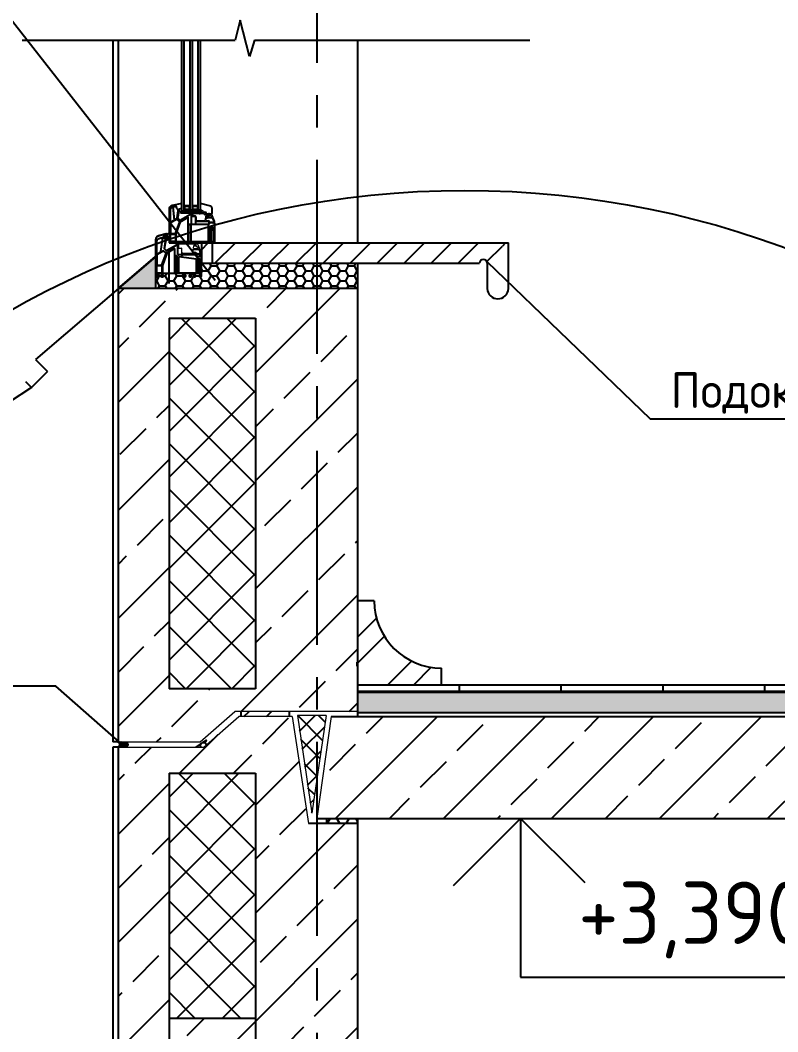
# Model space of a CAD drawing. Header units: millimetres. Extents: x -10163 to 1081624, y -5450 to 417560.
# Drawn here: x 480890 to 488327, y 77597 to 87527 of the extents above; entities that cross this region are included whole.
import ezdxf
from ezdxf.enums import TextEntityAlignment as Align

# ---------------------------------------------------------------- set-up
doc = ezdxf.new("R2010")
doc.units = ezdxf.units.MM
doc.linetypes.add('CENTER2', pattern=[28.575, 19.05, -3.175, 3.175, -3.175])
for name, color, linetype in [('0разрез', 7, 'Continuous'), ('0шибки', 220, 'Continuous'), ('1-VIS', 7, 'Continuous'), ('G_S1', 3, 'Continuous'), ('GASKET', 5, 'Continuous'), ('PVC', 7, 'Continuous'), ('ГЕРМЕТИК', 50, 'Continuous'), ('ОКНА_Р_СТ', 90, 'Continuous'), ('оси', 1, 'CENTER2'), ('ПАРКЕТ', 30, 'Continuous'), ('ПРОКЛАДКА', 250, 'Continuous'), ('РАЗДЕЛИТ_ЛИНИИ', 150, 'Continuous'), ('УПРУГ_РЕЗ_ПРОКЛАДКА', 130, 'Continuous'), ('УТЕПЛИТЕЛЬ', 30, 'Continuous'), ('ШТРИХ_УРП', 120, 'Continuous')]:
    doc.layers.add(name, color=color, linetype=linetype)
for name, color, linetype, lineweight in [('A-Wall-H', 250, 'Continuous', 20), ('bold', 7, 'Continuous', 35), ('RAZMER', 250, 'Continuous', 13), ('разрез по стене', 150, 'Continuous', 25)]:
    doc.layers.add(name, color=color, linetype=linetype, lineweight=lineweight)
doc.styles.add('GOST-2.304_Type-B', font='GOST Common.ttf')
doc.styles.add('Чертеж250', font='', dxfattribs={"height": 250})
doc.styles.get('Чертеж250').set_extended_font_data('GOST type B')
pattern_1 = [(45, (353424.6, 38081.25), (-530.33, 530.33), []), (45, (353954.1, 38081.25), (-530.33, 530.33), [360, -150])]
pattern_2 = [(45, (353424.58, 38081.25), (-224.5064, 224.5064), []), (135, (353424.58, 38081.25), (-224.5064, -224.5064), [])]

msp = doc.modelspace()

# ---------------------------------------------------------------- hatches: boundary and pattern name
at = {"layer": '0разрез'}
h = msp.add_hatch(dxfattribs=at)
h.set_pattern_fill('AR-SAND', color=256, scale=2.5, angle=45)
h.set_pattern_definition([(82.5, (-2221983.78, -212644.605), (-89.345337, 83.6883723), [0, -96.52, 0, -107.95, 0, -103.1875]), (52.5, (-2221983.78, -212644.6), (-47.252732, 206.183213), [0, -52.07, 0, -86.995, 0, -33.3375]), (12.5, (-2222039.01, -212699.83), (139.5749565, 140.083078), [0, -31.75, 0, -114.3, 0, -149.225]), (2.5, (-2222039.01, -212699.83), (95.570277, 174.387695), [0, -15.875, 0, -74.93, 0, -85.725])])
h.paths.add_polyline_path([(482217.899, 70055.542), (481850.637, 69741.175), (482217.899, 69741.175), (482217.899, 69861.175)])
h.paths.add_polyline_path([(482217.899, 85012.073), (482217.899, 85206.071), (481851.068, 84892.073), (482217.899, 84892.073)])
at = {"layer": '1-VIS'}
h = msp.add_hatch(dxfattribs=at)
h.set_pattern_fill('ANSI38', scale=2.594415, style=0)
h.set_pattern_definition([(45, (457170.536, 140985.024), (-5.824627, 5.824627), []), (135, (457170.536, 140985.024), (-17.4738809, 5.824627), [20.593166, -12.3558997])])
h.paths.add_polyline_path([(481909.072, 80443.962), (481850.638, 80443.962), (481850.638, 80443.961, -0.78120662), (481850.638, 80392.073), (481909.072, 80392.073)])
at = {"layer": 'ОКНА_Р_СТ'}
h = msp.add_hatch(dxfattribs=at)
h.set_pattern_fill('ANSI31', color=0, scale=1500, style=0)
h.set_pattern_definition([(45, (416658.05, 132753.2), (-132.58252, 132.58252), [])])
edge = h.paths.add_edge_path()
edge.add_arc((485436.54, 85141.01), 37.5, 0, 180, ccw=False)
edge.add_line((485474.04, 85141.01), (485682.592, 85141.01))
edge.add_arc((485695.955, 85241.01), 100.889, 97.6113455, 262.3886545, ccw=False)
edge.add_line((485682.592, 85341.01), (482672.129, 85341.01))
edge.add_line((482672.129, 85341.01), (482672.129, 85141.01))
edge.add_line((482672.129, 85141.01), (485399.04, 85141.01))
h = msp.add_hatch(dxfattribs=at)
h.set_pattern_fill('HONEY', color=0, scale=450, style=0)
h.set_pattern_definition([(0, (416614.085, 132563.14), (84.375, 48.71393), [56.25, -112.5]), (120, (416614.085, 132563.14), (-84.375, 48.71393), [56.25, -112.5]), (60, (416614.085, 132563.14), (2e-07, 97.427858), [-112.5, 56.25])])
h.paths.add_polyline_path([(482668.33, 85042.073), (482218.33, 85042.073), (482217.899, 84892.073), (484200.637, 84892.073), (484200.637, 85141.01), (483560.584, 85141.01), (482672.129, 85141.01)])
at = {"layer": 'ПАРКЕТ'}
h = msp.add_hatch(dxfattribs=at)
h.set_pattern_fill('ANSI32', color=0, scale=1444.738766, style=0)
h.set_pattern_definition([(45, (205215.2, 292846.46), (-383.0942, 383.0942), []), (45, (205470.57, 292846.46), (-383.0942, 383.0942), [])])
h.paths.add_polyline_path([(484365.75, 81827.638), (484200.637, 81827.638), (484200.637, 81002.073), (485026.202, 81002.073), (485026.202, 81167.186, -0.41421356)])
at = {"layer": 'ПРОКЛАДКА'}
h = msp.add_hatch(dxfattribs=at)
h.set_pattern_fill('ANSI31', color=0, scale=1250, style=0)
h.set_pattern_definition([(45, (416714.09, 117513.14), (-110.48543, 110.48543), [])])
h.paths.add_polyline_path([(483534.44, 80692.073), (483534.44, 80742.073), (483059.44, 80742.073), (483059.44, 80692.073)])
at = {"layer": 'разрез по стене', "transparency": 33554687}
h = msp.add_hatch(dxfattribs=at)
h.set_pattern_fill('JIS_STN_2.5', color=9, scale=300)
h.set_pattern_definition(pattern_1)
h.paths.add_polyline_path([(481850.637, 93023.792), (482350.637, 93023.792), (482350.637, 95181.397), (481850.637, 95181.397)])
h.paths.add_polyline_path([(481850.637, 95761.315), (482350.637, 95761.315), (482350.637, 101160.498), (481850.637, 101160.498)])
h.paths.add_polyline_path([(482350.637, 92973.792), (481850.637, 92973.792), (481850.637, 90048.792), (482350.637, 90048.792)])
h.paths.add_polyline_path([(482350.637, 84892.073), (481850.637, 84892.073), (481850.637, 80942.073), (481850.637, 80442.073), (482350.637, 80442.073)])
h.paths.add_polyline_path([(482350.637, 80392.073), (481850.637, 80392.073), (481850.637, 77467.073), (482350.637, 77467.073)])
h.paths.add_polyline_path([(482350.637, 69741.175), (481850.637, 69741.175), (481850.637, 65291.175), (482350.637, 65291.175)])
h = msp.add_hatch(dxfattribs=at)
h.set_pattern_fill('JIS_STN_2.5', color=9, scale=300)
h.set_pattern_definition(pattern_1)
h.paths.add_polyline_path([(483800.637, 69741.175), (483200.637, 69741.175), (483200.637, 65591.175), (483800.637, 65591.175)])
h.paths.add_polyline_path([(484200.637, 69741.175), (483800.637, 69741.175), (483800.637, 65591.175), (484200.637, 65591.175)])
h.paths.add_polyline_path([(483200.637, 69741.175), (482350.637, 69741.175), (482350.637, 69424.119), (483200.637, 69424.119)])
h.paths.add_polyline_path([(482998.113, 65591.175), (483200.637, 65591.175), (483200.637, 65813.347), (482350.637, 65813.347), (482350.637, 65291.175), (482655.58, 65291.175)])
h.paths.add_polyline_path([(483800.637, 79642.073), (483718.467, 79642.073), (483561.095, 80692.073), (483200.637, 80692.073), (483200.637, 77467.073), (483800.637, 77467.073)])
h.paths.add_polyline_path([(484200.637, 79642.073), (483800.637, 79642.073), (483800.637, 77467.073), (484200.637, 77467.073)])
edge = h.paths.add_edge_path(flags=16)
edge.add_arc((484065.939, 77583.563), 6.25, 0, 360)
h.paths.add_polyline_path([(483200.637, 77727.137), (482350.637, 77727.137), (482350.637, 77467.073), (482700.637, 77467.073), (483200.637, 77467.073)])
h.paths.add_polyline_path([(483200.637, 80692.073), (483034.44, 80692.073), (482691.908, 80392.073), (482350.637, 80392.073), (482350.637, 80136.592), (483200.637, 80136.592)])
h.paths.add_polyline_path([(483200.637, 80964.245), (482350.637, 80964.245), (482350.637, 80442.073), (482655.58, 80442.073), (482998.113, 80742.073), (483200.637, 80742.073)])
h.paths.add_polyline_path([(483800.637, 84892.073), (483200.637, 84892.073), (483200.637, 80742.073), (483800.637, 80742.073)])
h.paths.add_polyline_path([(484200.637, 84892.073), (483800.637, 84892.073), (483800.637, 80742.073), (484200.637, 80742.073)])
h.paths.add_polyline_path([(483200.637, 84892.073), (482350.637, 84892.073), (482350.637, 84601.445), (483200.637, 84601.445)])
edge = h.paths.add_edge_path()
edge.add_line((484200.637, 92223.792), (483800.637, 92223.792))
edge.add_line((483800.637, 92223.792), (483806.552, 90166.474))
edge.add_arc((483812.802, 90166.474), 6.25, 0, 180, ccw=False)
edge.add_arc((483812.802, 90166.474), 6.25, -180, 0, ccw=False)
edge.add_line((483806.552, 90166.474), (483806.534, 90048.792))
edge.add_line((483806.534, 90048.792), (484200.637, 90048.792))
edge.add_line((484200.637, 90048.792), (484200.637, 92223.792))
edge = h.paths.add_edge_path(flags=16)
edge.add_arc((484065.939, 90165.281), 6.25, 0, 360)
h.paths.add_polyline_path([(483800.637, 92223.792), (483718.467, 92223.792), (483561.095, 93273.792), (483200.637, 93273.792), (483200.637, 90048.792), (483800.637, 90048.792)])
h.paths.add_polyline_path([(483200.637, 90308.856), (482350.637, 90308.856), (482350.637, 90048.792), (483200.637, 90048.792)])
h.paths.add_polyline_path([(483200.637, 93273.792), (483034.44, 93273.792), (482691.908, 92973.792), (482350.637, 92973.792), (482350.637, 92718.311), (483200.637, 92718.311)])
h.paths.add_polyline_path([(483200.637, 93545.964), (482350.637, 93545.964), (482350.637, 93023.792), (482655.58, 93023.792), (482998.113, 93323.792), (483200.637, 93323.792)])
h.paths.add_polyline_path([(483800.637, 95181.397), (483200.637, 95181.397), (483200.637, 93323.792), (483800.637, 93323.792)])
h.paths.add_polyline_path([(484200.637, 95181.397), (483800.637, 95181.397), (483800.637, 93323.792), (484200.637, 93323.792)])
h.paths.add_polyline_path([(484200.637, 100360.498), (483800.637, 100360.498), (483800.637, 95761.315), (484200.637, 95761.315)])
h.paths.add_polyline_path([(483800.637, 100360.498), (483718.467, 100360.498), (483591.071, 101160.498), (483200.637, 101160.498), (483200.637, 95761.315), (483800.637, 95761.315)])
at = {"layer": 'разрез по стене'}
h = msp.add_hatch(dxfattribs=at)
h.set_pattern_fill('AR-SAND', color=9, scale=3, angle=-90)
h.set_pattern_definition([(307.5, (353424.58, 25539.53), (146.82397, 4.80009), [0, -115.824, 0, -129.54, 0, -123.825]), (277.5, (353424.58, 25539.53), (215.04753, -134.85698), [0, -62.484, 0, -104.394, 0, -40.005]), (237.5, (353424.58, 25633.26), (0.43116, -237.29771), [0, -38.1, 0, -137.16, 0, -179.07]), (227.5, (353424.58, 25633.26), (66.8788, -229.06694), [0, -19.05, 0, -89.916, 0, -102.87])])
h.paths.add_polyline_path([(496582.382, 80932.073), (484200.637, 80932.073), (484200.637, 80732.073), (496582.382, 80732.073)])
h = msp.add_hatch(dxfattribs=at)
h.set_pattern_fill('JIS_STN_2.5', color=9, scale=300)
h.set_pattern_definition([(45, (353424.6, 25499.5), (-530.33, 530.33), []), (45, (353954.1, 25499.5), (-530.33, 530.33), [360, -150])])
h.paths.add_polyline_path([(496422.533, 80236.985), (496778.421, 80328.15), (496582.382, 80376.219), (496582.382, 80692.073), (483941.699, 80692.073), (483800.637, 79692.073), (484200.637, 79692.073), (496582.382, 79692.073), (496582.382, 80187.259)])
at = {"layer": 'УТЕПЛИТЕЛЬ'}
h = msp.add_hatch(dxfattribs=at)
h.set_pattern_fill('ANSI37', color=0, scale=100, style=0)
h.set_pattern_definition(pattern_2)
h.paths.add_polyline_path([(482350.637, 80964.245), (483200.637, 80964.245), (483200.637, 84601.445), (482350.637, 84601.445)])
h = msp.add_hatch(dxfattribs=at)
h.set_pattern_fill('ANSI37', color=0, scale=1150, style=0)
h.set_pattern_definition([(45, (416714.09, 117513.14), (-101.6466, 101.6466), []), (135, (416714.09, 117513.14), (-101.6466, -101.6466), [])])
h.paths.add_polyline_path([(483892.459, 80700.756), (483610.335, 80700.756), (483751.397, 79741.945)])
h = msp.add_hatch(dxfattribs=at)
h.set_pattern_fill('ANSI37', color=0, scale=100, style=0)
h.set_pattern_definition(pattern_2)
h.paths.add_polyline_path([(482350.637, 77727.137), (483200.637, 77727.137), (483200.637, 80136.592), (482350.637, 80136.592)])
at = {"layer": 'ШТРИХ_УРП'}
h = msp.add_hatch(dxfattribs=at)
h.set_pattern_fill('HONEY', color=0, scale=250, style=0)
h.set_pattern_definition([(0, (416484.742, 117513.14), (46.875, 27.063294), [31.25, -62.5]), (120, (416484.742, 117513.14), (-46.875, 27.063294), [31.25, -62.5]), (60, (416484.742, 117513.14), (1e-07, 54.126588), [-62.5, 31.25])])
h.paths.add_polyline_path([(482729.476, 80459.335), (482718.993, 80461.868), (482613.109, 80392.073), (482707.622, 80392.073)])
h = msp.add_hatch(dxfattribs=at)
h.set_pattern_fill('HONEY', color=0, scale=500, style=0)
h.set_pattern_definition([(0, (416714.085, 117313.14), (93.75, 54.126587), [62.5, -125]), (120, (416714.085, 117313.14), (-93.75, 54.126588), [62.5, -125]), (60, (416714.085, 117313.14), (2e-07, 108.253175), [-125, 62.5])])
h.paths.add_polyline_path([(484200.637, 79692.073), (483900.637, 79692.073), (483900.637, 79642.073), (484200.637, 79642.073)])

# ---------------------------------------------------------------- linework, layer by layer
at = {"color": 5}
for p, q in [((482501.98, 85698.833), (482496.98, 85698.833)), ((482501.98, 85698.833), (482501.98, 85703.833)), ((482506.98, 85698.833), (482506.98, 85703.833)), ((482511.98, 85698.833), (482511.98, 85703.833)), ((482516.98, 85698.833), (482516.98, 85703.833)), ((482521.98, 85698.833), (482521.98, 85703.833)), ((482526.98, 85698.833), (482526.98, 85703.833)), ((482531.98, 85698.833), (482531.98, 85703.833)), ((482536.98, 85698.833), (482536.98, 85703.833)), ((482541.98, 85698.833), (482541.98, 85703.833)), ((482546.98, 85698.833), (482546.98, 85703.833)), ((482551.98, 85698.833), (482551.98, 85703.833)), ((482551.98, 85698.833), (482551.98, 85703.833)), ((482551.98, 85698.833), (482556.98, 85698.833)), ((482556.98, 85698.833), (482556.98, 85703.833)), ((482581.98, 85698.833), (482576.98, 85698.833)), ((482581.98, 85698.833), (482581.98, 85703.833)), ((482586.98, 85698.833), (482586.98, 85703.833)), ((482591.98, 85698.833), (482591.98, 85703.833)), ((482596.98, 85698.833), (482596.98, 85703.833)), ((482601.98, 85698.833), (482601.98, 85703.833)), ((482606.98, 85698.833), (482606.98, 85703.833)), ((482611.98, 85698.833), (482611.98, 85703.833)), ((482616.98, 85698.833), (482616.98, 85703.833)), ((482621.98, 85698.833), (482621.98, 85703.833)), ((482626.98, 85698.833), (482626.98, 85703.833)), ((482631.98, 85698.833), (482631.98, 85703.833)), ((482631.98, 85698.833), (482631.98, 85703.833)), ((482631.98, 85698.833), (482636.98, 85698.833)), ((482636.98, 85698.833), (482636.98, 85703.833)), ((482501.98, 85696.333), (482496.98, 85696.333)), ((482501.98, 85691.333), (482496.98, 85691.333)), ((482501.98, 85686.333), (482496.98, 85686.333)), ((482501.98, 85681.333), (482496.98, 85681.333)), ((482501.98, 85676.333), (482496.98, 85676.333)), ((482501.98, 85671.333), (482496.98, 85671.333)), ((482501.98, 85671.333), (482501.98, 85666.333)), ((482506.98, 85671.333), (482506.98, 85666.333)), ((482511.98, 85671.333), (482511.98, 85666.333)), ((482516.98, 85671.333), (482516.98, 85666.333)), ((482521.98, 85671.333), (482521.98, 85666.333)), ((482526.98, 85671.333), (482526.98, 85666.333)), ((482531.98, 85671.333), (482531.98, 85666.333)), ((482536.98, 85671.333), (482536.98, 85666.333)), ((482541.98, 85671.333), (482541.98, 85666.333)), ((482546.98, 85671.333), (482546.98, 85666.333)), ((482556.98, 85696.333), (482551.98, 85696.333)), ((482556.98, 85691.333), (482551.98, 85691.333)), ((482556.98, 85686.333), (482551.98, 85686.333)), ((482556.98, 85681.333), (482551.98, 85681.333)), ((482556.98, 85676.333), (482551.98, 85676.333)), ((482551.98, 85671.333), (482551.98, 85666.333)), ((482551.98, 85671.333), (482551.98, 85666.333)), ((482551.98, 85671.333), (482556.98, 85671.333)), ((482556.98, 85671.333), (482556.98, 85666.333)), ((482581.98, 85696.333), (482576.98, 85696.333)), ((482581.98, 85691.333), (482576.98, 85691.333)), ((482581.98, 85686.333), (482576.98, 85686.333)), ((482581.98, 85681.333), (482576.98, 85681.333)), ((482581.98, 85676.333), (482576.98, 85676.333)), ((482581.98, 85671.333), (482576.98, 85671.333)), ((482581.98, 85671.333), (482581.98, 85666.333)), ((482586.98, 85671.333), (482586.98, 85666.333)), ((482591.98, 85671.333), (482591.98, 85666.333)), ((482596.98, 85671.333), (482596.98, 85666.333)), ((482601.98, 85671.333), (482601.98, 85666.333)), ((482606.98, 85671.333), (482606.98, 85666.333)), ((482611.98, 85671.333), (482611.98, 85666.333)), ((482616.98, 85671.333), (482616.98, 85666.333)), ((482621.98, 85671.333), (482621.98, 85666.333)), ((482626.98, 85671.333), (482626.98, 85666.333)), ((482636.98, 85696.333), (482631.98, 85696.333)), ((482636.98, 85691.333), (482631.98, 85691.333)), ((482636.98, 85686.333), (482631.98, 85686.333)), ((482636.98, 85681.333), (482631.98, 85681.333)), ((482636.98, 85676.333), (482631.98, 85676.333)), ((482631.98, 85671.333), (482631.98, 85666.333)), ((482631.98, 85671.333), (482631.98, 85666.333)), ((482631.98, 85671.333), (482636.98, 85671.333)), ((482636.98, 85671.333), (482636.98, 85666.333))]:
    msp.add_line(p, q, dxfattribs=at)
at = {"color": 1, "linetype": 'Continuous', "lineweight": 25}
for p, q in [((482466.793, 85652.431), (482666.845, 85637.49)), ((482666.845, 85652.431), (482466.793, 85637.49))]:
    msp.add_line(p, q, dxfattribs=at)
for p, q in [((485802.014, 79692.073), (485140.872, 79030.931)), ((485802.014, 79692.073), (485802.014, 78132.154)), ((485802.014, 79692.073), (486431.428, 79062.66)), ((485802.014, 78132.154), (490249.045, 78132.154))]:
    msp.add_line(p, q)
at = {"color": 5}
for points in [[(482556.98, 85666.333), (482556.98, 85703.833), (482496.98, 85703.833), (482496.98, 85666.333)], [(482551.98, 85671.333), (482551.98, 85698.833), (482501.98, 85698.833), (482501.98, 85671.333)], [(482636.98, 85666.333), (482636.98, 85703.833), (482576.98, 85703.833), (482576.98, 85666.333)], [(482631.98, 85671.333), (482631.98, 85698.833), (482581.98, 85698.833), (482581.98, 85671.333)]]:
    msp.add_lwpolyline(points, close=True, dxfattribs=at)
at = {"color": 1, "linetype": 'Continuous', "lineweight": 25}
msp.add_lwpolyline([(482476.842, 85652.431), (482466.793, 85652.431), (482466.793, 85637.49), (482666.845, 85637.49), (482666.845, 85652.431)], close=True, dxfattribs=at)
for points in [[(482538.75, 85590.452, 0.57735027), (482536.5, 85591.751), (482461.742, 85548.589, 0.17632698), (482461.082, 85547.803), (482418.341, 85430.373, 0.08748866), (482418.25, 85429.86), (482418.25, 85355.124, 0.41421356), (482419.75, 85353.624), (482537.25, 85353.624, 0.41421356), (482538.75, 85355.124)], [(482406.274, 85281.262, 0.57735027), (482404.024, 85282.561), (482329.265, 85239.399, 0.17632698), (482328.606, 85238.613), (482285.865, 85121.182, 0.08748866), (482285.774, 85120.669), (482285.774, 85045.934, 0.41421356), (482287.274, 85044.434), (482404.774, 85044.434, 0.41421356), (482406.274, 85045.934)]]:
    msp.add_lwpolyline(points, format="xyb", close=True)
at = {"layer": '0разрез'}
for p, q in [((481850.637, 80442.073), (481800.637, 80442.073)), ((481850.637, 80392.073), (481800.637, 80392.073))]:
    msp.add_line(p, q, dxfattribs=at)
for points in [[(482803.29, 84973.739), (479891.111, 88691.591)], [(485470.388, 85157.151), (487074.415, 83615.403), (491316.414, 83615.403)], [(481000.967, 83921.716), (479902.229, 83201.919), (472103.938, 83201.919)], [(481889.244, 80418.336), (481238.896, 80988.575), (475762.866, 80988.575)]]:
    msp.add_lwpolyline(points, dxfattribs=at)
at = {"layer": '0шибки'}
msp.add_circle((485255.198, 76837.485), 9018.966, dxfattribs=at)
at = {"layer": 'A-Wall-H', "color": 0}
for p, q in [((482655.58, 80442.073), (482998.113, 80742.073)), ((484200.637, 80742.073), (482998.113, 80742.073)), ((482691.908, 80392.073), (483034.44, 80692.073)), ((483561.095, 80692.073), (483034.44, 80692.073)), ((483561.095, 80692.073), (483718.467, 79642.073)), ((483610.335, 80700.756), (483751.397, 79741.945)), ((483892.459, 80700.756), (483610.335, 80700.756)), ((483892.459, 80700.756), (483751.397, 79741.945)), ((483941.699, 80692.073), (483800.637, 79692.073)), ((481850.637, 80442.073), (482655.58, 80442.073)), ((481850.637, 80392.073), (482691.908, 80392.073))]:
    msp.add_line(p, q, dxfattribs=at)
at = {"layer": 'bold'}
msp.add_arc((481844.166, 80418.017), 26.739, 284.0048999, 75.9951001, dxfattribs=at)
at = {"layer": 'G_S1'}
for points in [[(482496.98, 87330.608), (482496.98, 85652.431), (482476.98, 85652.431), (482476.98, 87330.608)], [(482576.98, 87330.608), (482576.98, 85652.431), (482556.98, 85652.431), (482556.98, 87330.608)], [(482656.979, 87330.608), (482656.98, 85652.436), (482636.98, 85652.436), (482636.979, 87330.608)]]:
    msp.add_lwpolyline(points, dxfattribs=at)
at = {"layer": 'GASKET', "color": 5, "linetype": 'Continuous'}
msp.add_lwpolyline([(482337.456, 85387.123, -0.41421356), (482333.956, 85383.623), (482333.456, 85383.623, -0.41421356), (482331.956, 85385.123), (482331.956, 85389.355), (482330.456, 85390.221, 0.57735027), (482325.956, 85387.623), (482325.956, 85385.373, -0.41421356), (482323.456, 85382.873), (482321.956, 85382.873, -0.02002407), (482320.556, 85382.929, -0.39094688), (482315.956, 85387.913), (482315.956, 85412.833, -0.39094688), (482320.556, 85417.817), (482321.956, 85417.873), (482323.456, 85417.873, -0.41421356), (482325.956, 85415.373), (482325.956, 85413.123, 0.57735027), (482330.456, 85410.525), (482331.956, 85411.391), (482331.956, 85431.625), (482348.875, 85436.697, -0.50233418), (482350.806, 85435.26), (482350.806, 85401.451), (482338.619, 85397.798, 0.34941809), (482337.456, 85396.336)], format="xyb", close=True, dxfattribs=at)
at = {"layer": 'PVC'}
for p, q in [((482476.98, 85727.459), (482380.453, 85707.105)), ((482656.98, 85732.431), (482757.234, 85704.617)), ((482350.806, 85668.468), (482350.806, 85341.01)), ((482438.382, 85584.839), (482450.578, 85654.007)), ((482450.806, 85656.612), (482450.806, 85670.01)), ((482555.806, 85617.185), (482462.267, 85563.18)), ((482558.306, 85635.01), (482558.306, 85621.515)), ((482568.306, 85637.51), (482560.806, 85637.51)), ((482570.806, 85527.51), (482570.806, 85635.01)), ((482656.98, 85670.027), (482684.603, 85649.265)), ((482695.396, 85642.51), (482710.806, 85642.51)), ((482713.306, 85640.01), (482713.306, 85638.01)), ((482723.806, 85627.51), (482735.364, 85627.51)), ((482729.056, 85607.51), (482731.369, 85607.51)), ((482729.056, 85597.51), (482737.143, 85597.51)), ((482733.534, 85608.76), (482738.621, 85617.57)), ((482738.918, 85619.254), (482737.826, 85625.445)), ((482739.308, 85598.76), (482749.556, 85616.51)), ((482749.556, 85616.51), (482748.133, 85624.576)), ((482750.596, 85627.51), (482767.056, 85627.51)), ((482770.806, 85631.26), (482767.056, 85627.51)), ((482770.806, 85685.678), (482770.806, 85631.26)), ((482456.231, 85563.975), (482439.782, 85580.424)), ((482741.112, 85522.51), (482575.806, 85522.51)), ((482740.857, 85535.622), (482743.527, 85525.657)), ((482780.64, 85536.586), (482742.405, 85537.507)), ((482794.556, 85537.51), (482780.64, 85536.586)), ((482797.056, 85537.51), (482794.556, 85537.51)), ((482800.806, 85533.76), (482797.056, 85537.51)), ((482800.806, 85341.01), (482800.806, 85533.76)), ((482315.83, 85415.961), (482317.33, 85415.961)), ((482319.83, 85413.461), (482319.83, 85411.211)), ((482324.33, 85408.613), (482325.83, 85409.479)), ((482325.83, 85409.479), (482325.83, 85427.711)), ((482305.906, 85286.54), (482318.102, 85355.708)), ((482317.33, 85380.961), (482315.83, 85380.961)), ((482318.33, 85358.313), (482318.33, 85371.711)), ((482319.83, 85385.711), (482319.83, 85383.461)), ((482325.83, 85387.443), (482324.33, 85388.309)), ((482325.83, 85379.211), (482325.83, 85387.443)), ((482423.33, 85318.886), (482329.79, 85264.881)), ((482350.806, 85341.01), (482408.117, 85341.01)), ((482408.117, 85341.01), (482742.145, 85341.01)), ((482425.83, 85336.711), (482425.83, 85323.216)), ((482435.83, 85339.211), (482428.33, 85339.211)), ((482438.33, 85229.211), (482438.33, 85336.711)), ((482617.08, 85307.32), (482615.657, 85315.386)), ((482742.145, 85341.01), (482800.806, 85341.01)), ((482323.755, 85265.676), (482307.306, 85282.125)), ((482608.636, 85224.211), (482443.33, 85224.211)), ((482608.381, 85237.323), (482611.051, 85227.358)), ((482623.495, 85238.307), (482609.929, 85239.208)), ((482620.469, 85209.211), (482625.779, 85235.314)), ((482625.469, 85204.211), (482620.469, 85209.211)), ((482649.33, 85204.211), (482625.469, 85204.211)), ((482645.868, 85235.358), (482646.852, 85229.777)), ((482662.08, 85239.211), (482648.164, 85238.287)), ((482649.314, 85227.711), (482654.33, 85227.711)), ((482656.83, 85225.211), (482656.83, 85211.711)), ((482664.58, 85239.211), (482662.08, 85239.211)), ((482232.669, 85042.711), (482275.641, 85042.711)), ((482511.019, 85042.711), (482553.99, 85042.711)), ((482609.669, 85042.711), (482653.99, 85042.711))]:
    msp.add_line(p, q, dxfattribs=at)
at = {"layer": 'PVC', "linetype": 'Continuous', "lineweight": 0}
for p, q in [((482575.806, 85634.99), (482575.806, 85602.51)), ((482649.306, 85637.49), (482578.306, 85637.49)), ((482578.306, 85600.01), (482603.306, 85600.01)), ((482585.806, 85624.99), (482585.806, 85612.51)), ((482645.538, 85627.49), (482588.306, 85627.49)), ((482588.306, 85610.01), (482603.306, 85610.01)), ((482605.806, 85597.51), (482605.806, 85525.01)), ((482615.806, 85597.51), (482615.806, 85562.51)), ((482650.806, 85635.99), (482649.306, 85637.49)), ((482652.306, 85637.49), (482650.806, 85635.99)), ((482698.306, 85637.49), (482652.306, 85637.49)), ((482689.21, 85627.49), (482656.073, 85627.49)), ((482700.806, 85629.99), (482700.806, 85634.99)), ((482709.977, 85617.646), (482702.477, 85617.646)), ((482712.66, 85627.49), (482703.306, 85627.49)), ((482705.518, 85562.012), (482716.175, 85614.393)), ((482713.891, 85617.386), (482709.977, 85617.646)), ((482725.971, 85626.606), (482712.66, 85627.49)), ((482722.945, 85597.51), (482728.256, 85623.613)), ((482727.945, 85592.51), (482722.945, 85597.51)), ((482748.344, 85623.658), (482749.504, 85617.076)), ((482764.556, 85627.51), (482750.64, 85626.586)), ((482751.966, 85615.01), (482759.267, 85615.01)), ((482761.571, 85613.481), (482768.94, 85595.981)), ((482767.056, 85627.51), (482764.556, 85627.51)), ((482770.806, 85623.76), (482767.056, 85627.51)), ((482800.806, 85552.51), (482770.806, 85623.76)), ((482608.306, 85522.51), (482613.306, 85522.51)), ((482615.806, 85525.01), (482615.806, 85547.51)), ((482618.306, 85560.01), (482703.068, 85560.01)), ((482618.306, 85550.01), (482737.516, 85550.01)), ((482715.811, 85585.016), (482711.333, 85563.009)), ((482713.783, 85560.01), (482737.516, 85560.01)), ((482720.872, 85585.441), (482720.028, 85586.285)), ((482775.663, 85582.512), (482727.943, 85582.512)), ((482766.636, 85592.51), (482727.945, 85592.51)), ((482752.306, 85547.51), (482788.296, 85547.51)), ((482752.306, 85537.51), (482780.596, 85537.51)), ((482790.6, 85550.981), (482777.967, 85580.983)), ((482780.596, 85537.51), (482797.056, 85537.51)), ((482797.056, 85537.51), (482800.806, 85541.26)), ((482800.806, 85541.26), (482800.806, 85552.51)), ((482443.329, 85325.8), (482443.329, 85293.32)), ((482632.549, 85328.3), (482445.829, 85328.3)), ((482590.469, 85288.32), (482595.779, 85314.423)), ((482615.868, 85314.467), (482617.028, 85307.886)), ((482619.49, 85305.82), (482626.791, 85305.82)), ((482629.095, 85304.29), (482636.463, 85286.79)), ((482668.33, 85243.32), (482632.549, 85328.3)), ((482445.829, 85290.82), (482470.83, 85290.82)), ((482473.33, 85288.32), (482473.33, 85215.82)), ((482475.83, 85213.32), (482480.83, 85213.32)), ((482483.33, 85215.82), (482483.33, 85238.32)), ((482485.83, 85240.82), (482605.039, 85240.82)), ((482583.334, 85275.825), (482578.857, 85253.818)), ((482581.307, 85250.82), (482605.039, 85250.82)), ((482588.396, 85276.251), (482587.552, 85277.095)), ((482595.469, 85283.32), (482590.469, 85288.32)), ((482643.187, 85273.322), (482595.467, 85273.322)), ((482634.159, 85283.32), (482595.469, 85283.32)), ((482619.83, 85238.32), (482655.819, 85238.32)), ((482619.83, 85228.32), (482648.119, 85228.32)), ((482658.123, 85241.79), (482645.491, 85271.792)), ((482648.119, 85228.32), (482664.58, 85228.32))]:
    msp.add_line(p, q, dxfattribs=at)
at = {"layer": 'PVC'}
for points in [[(482403.808, 85569.135), (482392.901, 85693.807, -0.36397023), (482394.744, 85696.44), (482419.32, 85703.025, -0.54611923), (482421.188, 85701.327, 0.33913747), (482436.847, 85671.761, -0.29325275), (482438.306, 85669.489), (482438.306, 85656.393), (482426.072, 85587.01, 0.100742), (482426.255, 85580.031, -0.32980246), (482425.069, 85577.304), (482407.549, 85567.188, -0.54861879)], [(482364.806, 85546.841), (482364.806, 85668.468, -0.33945426), (482384.076, 85693.582), (482386.407, 85694.206, -0.46630766), (482389.545, 85692.009), (482400.667, 85564.882, -0.29147342), (482399.426, 85562.499), (482368.556, 85544.675, -0.57735027)], [(482364.806, 85435.26, 0.41421356), (482367.306, 85432.76), (482411.703, 85432.76, 0.31529879), (482414.052, 85434.405), (482455.339, 85547.839, 0.41519918), (482453.837, 85551.046, -0.11036896), (482447.392, 85555.136), (482430.551, 85571.978, 0.33945426), (482427.533, 85572.375), (482366.056, 85536.881, 0.26794919), (482364.806, 85534.716)], [(482418.306, 85430.01), (482418.306, 85356.01, 0.41421356), (482420.806, 85353.51), (482536.306, 85353.51, 0.41421356), (482538.806, 85356.01), (482538.806, 85588.606, 0.57735027), (482535.056, 85590.771), (482468.517, 85552.355, -0.0791628), (482463.374, 85550.386, 0.25910653), (482461.54, 85548.795)], [(482733.306, 85475.51, 0.41421356), (482735.806, 85473.01), (482755.806, 85473.01, 0.41421356), (482758.306, 85475.51), (482758.306, 85487.664, 0.37289568), (482756.162, 85490.138, -0.16196946), (482749.106, 85493.672), (482744.106, 85498.672, -0.19891237), (482740.445, 85507.51, 0.41421356), (482737.945, 85510.01), (482735.806, 85510.01, 0.41421356), (482733.306, 85507.51)], [(482437.899, 85229.573), (482437.899, 85337.073, 0.41421356), (482435.399, 85339.573), (482427.899, 85339.573, 0.41421356), (482425.399, 85337.073), (482425.399, 85323.578, -0.26794919), (482422.899, 85319.248), (482329.36, 85265.243, -0.33945426), (482323.324, 85266.037), (482306.875, 85282.486, -0.2455916), (482305.475, 85286.902), (482317.671, 85356.07, 0.04366094), (482317.899, 85358.675), (482317.899, 85372.073, -0.41421356), (482320.399, 85374.573, 0.41421356), (482325.399, 85379.573), (482325.399, 85387.805), (482323.899, 85388.671, 0.57735027), (482319.399, 85386.073), (482319.399, 85383.823, -0.41421356), (482316.899, 85381.323), (482315.399, 85381.323, -1), (482315.399, 85416.323), (482316.899, 85416.323, -0.41421356), (482319.399, 85413.823), (482319.399, 85411.573, 0.57735027), (482323.899, 85408.975), (482325.399, 85409.841), (482325.399, 85428.073, 0.49314543), (482323.511, 85429.522), (482247.546, 85409.167, 0.33945426), (482217.899, 85370.53), (482217.899, 85012.073, 0.41421356), (482220.399, 85009.573), (482229.934, 85009.573), (482231.399, 85009.573), (482238.899, 85017.073), (482238.899, 85019.573, 0.41421356), (482236.399, 85022.073), (482234.414, 85022.073, 0.19891237), (482233.706, 85021.78), (482230.459, 85018.533, -0.70020754), (482227.905, 85019.725), (482229.748, 85040.791, -0.38887873), (482232.238, 85043.073), (482275.21, 85043.073, -0.38887873), (482277.7, 85040.791), (482279.414, 85021.204, -0.70020754), (482276.859, 85020.012), (482275.091, 85021.78, 0.19891237), (482274.384, 85022.073), (482272.399, 85022.073, 0.41421356), (482269.899, 85019.573), (482269.899, 85017.073), (482277.399, 85009.573), (482289.899, 85009.573), (482297.399, 85017.073), (482297.399, 85019.573, 0.41421356), (482294.899, 85022.073), (482292.914, 85022.073, 0.19891237), (482292.206, 85021.78), (482290.439, 85020.012, -0.70020754), (482287.884, 85021.204), (482289.597, 85040.791, -0.38887873), (482292.088, 85043.073), (482493.71, 85043.073, -0.38887873), (482496.2, 85040.791), (482497.914, 85021.204, -0.70020754), (482495.359, 85020.012), (482493.591, 85021.78, 0.19891237), (482492.884, 85022.073), (482490.899, 85022.073, 0.41421356), (482488.399, 85019.573), (482488.399, 85017.073), (482495.899, 85009.573), (482508.399, 85009.573), (482515.899, 85017.073), (482515.899, 85019.573, 0.41421356), (482513.399, 85022.073), (482511.414, 85022.073, 0.19891237), (482510.706, 85021.78), (482508.939, 85020.012, -0.70020754), (482506.384, 85021.204), (482508.097, 85040.791, -0.38887873), (482510.588, 85043.073), (482553.56, 85043.073, -0.38887873), (482556.05, 85040.791), (482557.893, 85019.725, -0.70020754), (482555.338, 85018.533), (482552.091, 85021.78, 0.19891237), (482551.384, 85022.073), (482549.399, 85022.073, 0.41421356), (482546.899, 85019.573), (482546.899, 85017.073), (482554.399, 85009.573), (482555.863, 85009.573), (482565.399, 85009.573, 0.41421356), (482567.899, 85012.073), (482567.899, 85040.573, -0.41421356), (482570.399, 85043.073), (482592.399, 85043.073, -0.41421356), (482594.899, 85040.573), (482594.899, 85012.073, 0.41421356), (482597.399, 85009.573), (482608.399, 85009.573), (482615.899, 85017.073), (482615.899, 85019.573, 0.41421356), (482613.399, 85022.073), (482611.414, 85022.073, 0.19891237), (482610.706, 85021.78), (482607.459, 85018.533, -0.70020754), (482604.905, 85019.725), (482606.748, 85040.791, -0.38887873), (482609.238, 85043.073), (482653.56, 85043.073, -0.38887873), (482656.05, 85040.791), (482657.893, 85019.725, -0.70020754), (482655.338, 85018.533), (482652.091, 85021.78, 0.19891237), (482651.384, 85022.073), (482649.399, 85022.073, 0.41421356), (482646.899, 85019.573), (482646.899, 85017.073), (482654.399, 85009.573), (482655.863, 85009.573), (482665.399, 85009.573, 0.41421356), (482667.899, 85012.073), (482667.899, 85235.823), (482664.149, 85239.573), (482661.649, 85239.573), (482647.733, 85238.649, 0.44627474), (482645.437, 85235.72), (482646.421, 85230.139, 0.36397023), (482648.883, 85228.073), (482653.899, 85228.073, -0.41421356), (482656.399, 85225.573), (482656.399, 85212.073, -0.41421356), (482648.899, 85204.573), (482625.038, 85204.573), (482620.038, 85209.573), (482625.349, 85235.676, 0.45414634), (482623.064, 85238.669), (482609.498, 85239.57, 0.51393019), (482607.95, 85237.685), (482610.62, 85227.72, -0.49314543), (482608.205, 85224.573), (482442.899, 85224.573, -0.41421356)], [(482367.306, 85427.26), (482410.306, 85427.26, -0.41421356), (482412.806, 85424.76), (482412.806, 85356.01, -0.41421356), (482410.306, 85353.51), (482367.306, 85353.51, -0.41421356), (482364.806, 85356.01), (482364.806, 85424.76, -0.41421356)], [(482733.306, 85356.01, 0.41421356), (482735.806, 85353.51), (482755.806, 85353.51, 0.41421356), (482758.306, 85356.01), (482758.306, 85465.01, 0.41421356), (482755.806, 85467.51), (482735.806, 85467.51, 0.41421356), (482733.306, 85465.01)], [(482761.806, 85475.51, 0.41421356), (482764.306, 85473.01), (482784.306, 85473.01, 0.41421356), (482786.806, 85475.51), (482786.806, 85487.51, 0.41421356), (482784.306, 85490.01), (482764.306, 85490.01, 0.41421356), (482761.806, 85487.51)], [(482232.33, 85237.65), (482232.33, 85359.277, -0.33945426), (482251.6, 85384.391), (482253.931, 85385.016, -0.06659111), (482286.844, 85393.835), (482268.191, 85255.691, -0.29147342), (482266.95, 85253.308), (482236.08, 85235.485, -0.57735027)], [(482232.33, 85126.07, 0.41421356), (482234.83, 85123.57), (482279.227, 85123.57, 0.31529879), (482281.576, 85125.215), (482322.863, 85238.648, 0.41519918), (482321.36, 85241.855, -0.11036896), (482314.916, 85245.946), (482298.074, 85262.787, 0.33945426), (482295.057, 85263.185), (482233.58, 85227.691, 0.26794919), (482232.33, 85225.526)], [(482285.83, 85120.82), (482285.83, 85046.82, 0.41421356), (482288.33, 85044.32), (482403.83, 85044.32, 0.41421356), (482406.33, 85046.82), (482406.33, 85279.416, 0.57735027), (482402.58, 85281.581), (482336.04, 85243.165, -0.0791628), (482330.898, 85241.196, 0.25910653), (482329.064, 85239.605)], [(482234.83, 85118.07), (482277.83, 85118.07, -0.41421356), (482280.33, 85115.57), (482280.33, 85046.82, -0.41421356), (482277.83, 85044.32), (482234.83, 85044.32, -0.41421356), (482232.33, 85046.82), (482232.33, 85115.57, -0.41421356)], [(482629.33, 85166.32, 0.41421356), (482631.83, 85163.82), (482651.83, 85163.82, 0.41421356), (482654.33, 85166.32), (482654.33, 85178.32, 0.41421356), (482651.83, 85180.82), (482631.83, 85180.82, 0.41421356), (482629.33, 85178.32)]]:
    msp.add_lwpolyline(points, format="xyb", close=True, dxfattribs=at)
for points in [[(482564.806, 85353.51, 0.41421356), (482567.306, 85356.01), (482567.306, 85510.807, 0.25226365), (482566.181, 85512.895, -0.15216725), (482559.583, 85520.948, 0.30561468), (482557.265, 85522.51), (482544.806, 85522.51, 0.41421356), (482542.306, 85520.01), (482542.306, 85356.01, 0.41421356), (482544.806, 85353.51)], [(482323.941, 85429.16), (482247.977, 85408.806, 0.33945426), (482218.33, 85370.169), (482218.33, 85042.711), (482668.33, 85042.711), (482668.33, 85235.461), (482664.58, 85239.211), (482668.33, 85242.961), (482668.33, 85254.211)], [(482544.806, 85353.51), (482784.306, 85353.51, 0.41421356), (482786.806, 85356.01), (482786.806, 85465.01, 0.41421356), (482784.306, 85467.51), (482764.306, 85467.51, 0.41421356), (482761.806, 85465.01), (482761.806, 85356.01, 0.41421356), (482764.306, 85353.51)], [(482432.33, 85044.32, 0.41421356), (482434.83, 85046.82), (482434.83, 85201.617, 0.25226365), (482433.705, 85203.705, -0.15216725), (482427.107, 85211.758, 0.30561468), (482424.789, 85213.32), (482412.33, 85213.32, 0.41421356), (482409.83, 85210.82), (482409.83, 85046.82, 0.41421356), (482412.33, 85044.32)], [(482412.33, 85044.32), (482651.83, 85044.32, 0.41421356), (482654.33, 85046.82), (482654.33, 85155.82, 0.41421356), (482651.83, 85158.32), (482631.83, 85158.32, 0.41421356), (482629.33, 85155.82), (482629.33, 85046.82, 0.41421356), (482631.83, 85044.32)]]:
    msp.add_lwpolyline(points, format="xyb", dxfattribs=at)
for centre, radius, start, end in [((482390.806, 85668.468), 40, 104.9999999, 179.9999999), ((482750.806, 85685.678), 20, 0, 71.2519055), ((482435.806, 85656.612), 15, 349.9999999, 359.9999999), ((482453.306, 85670.01), 2.5, 89.9999999, 179.9999999), ((482476.38, 85621.804), 55.709, 89.383336, 114.4682902), ((482553.306, 85621.515), 5, 299.9999999, 359.9999999), ((482560.806, 85635.01), 2.5, 89.9999999, 179.9999999), ((482568.306, 85635.01), 2.5, 359.9999999, 89.9999999), ((482695.396, 85654.51), 12, 205.9204711, 270), ((482710.806, 85640.01), 2.5, 0, 90), ((482723.806, 85638.01), 10.5, 180, 270), ((482729.056, 85602.51), 5, 90, 270), ((482731.369, 85610.01), 2.5, 270, 330), ((482735.364, 85625.01), 2.5, 10, 90), ((482737.143, 85600.01), 2.5, 270, 330), ((482736.456, 85618.82), 2.5, 330, 10), ((482750.596, 85625.01), 2.5, 90, 190), ((482443.306, 85583.971), 5, 169.9999999, 225.1930933), ((482459.767, 85567.51), 5, 224.9999999, 299.9999999), ((482575.806, 85527.51), 5, 179.9999999, 269.9999999), ((482742.306, 85536.01), 1.5, 86.1999999, 194.9999999), ((482741.112, 85525.01), 2.5, 269.9999999, 14.9999999), ((482315.83, 85398.461), 17.5, 89.9999999, 269.9999999), ((482317.33, 85413.461), 2.5, 359.9999999, 89.9999999), ((482322.83, 85411.211), 3, 179.9999999, 299.9999999), ((482324.33, 85427.711), 1.5, 359.9999999, 104.9999999), ((482317.33, 85383.461), 2.5, 269.9999999, 359.9999999), ((482303.33, 85358.313), 15, 349.9999999, 359.9999999), ((482320.83, 85371.711), 2.5, 89.9999999, 179.9999999), ((482322.83, 85385.711), 3, 59.9999999, 179.9999999), ((482320.83, 85379.211), 5, 269.9999999, 359.9999999), ((482420.83, 85323.216), 5, 299.9999999, 359.9999999), ((482428.33, 85336.711), 2.5, 89.9999999, 179.9999999), ((482435.83, 85336.711), 2.5, 359.9999999, 89.9999999), ((482310.83, 85285.672), 5, 169.9999999, 225.1930933), ((482327.29, 85269.211), 5, 224.9999999, 299.9999999), ((482443.33, 85229.211), 5, 179.9999999, 269.9999999), ((482609.83, 85237.711), 1.5, 86.1999999, 194.9999999), ((482608.636, 85226.711), 2.5, 269.9999999, 14.9999999), ((482623.33, 85235.812), 2.5, 348.4999999, 86.1999999), ((482648.33, 85235.793), 2.5, 93.7999999, 189.9999999), ((482649.314, 85230.211), 2.5, 189.9999999, 269.9999999), ((482649.33, 85211.711), 7.5, 269.9999999, 359.9999999), ((482654.33, 85225.211), 2.5, 359.9999999, 89.9999999)]:
    msp.add_arc(centre, radius, start, end, dxfattribs=at)
at = {"layer": 'PVC', "linetype": 'Continuous', "lineweight": 0}
for centre, radius, start, end in [((482578.306, 85634.99), 2.5, 89.9999999, 179.9999999), ((482578.306, 85602.51), 2.5, 179.9999999, 269.9999999), ((482588.306, 85624.99), 2.5, 89.9999999, 179.9999999), ((482588.306, 85612.51), 2.5, 179.9999999, 269.9999999), ((482603.306, 85597.51), 12.5, 359.9999999, 89.9999999), ((482603.306, 85597.51), 2.5, 359.9999999, 89.9999999), ((482650.806, 85635.99), 10, 238.2116693, 301.7883305), ((482689.21, 85624.99), 2.5, 19.9932706, 89.9999999), ((482703.306, 85630.119), 12.5, 199.9932706, 266.1999999), ((482698.306, 85634.99), 2.5, 359.9999999, 89.9999999), ((482703.306, 85629.99), 2.5, 179.9999999, 269.9999999), ((482713.725, 85614.892), 2.5, 348.4999999, 86.1999999), ((482725.806, 85624.112), 2.5, 348.4999999, 86.1999999), ((482750.806, 85624.092), 2.5, 93.7999999, 189.9999999), ((482751.966, 85617.51), 2.5, 189.9999999, 269.9999999), ((482759.267, 85612.51), 2.5, 22.8336541, 89.9999999), ((482608.306, 85525.01), 2.5, 179.9999999, 269.9999999), ((482613.306, 85525.01), 2.5, 269.9999999, 359.9999999), ((482618.306, 85562.51), 2.5, 179.9999999, 269.9999999), ((482618.306, 85547.51), 2.5, 89.9999999, 179.9999999), ((482703.068, 85562.51), 2.5, 269.9999999, 348.4999999), ((482713.783, 85562.51), 2.5, 168.4999999, 269.9999999), ((482718.26, 85584.517), 2.5, 44.9999999, 168.4999999), ((482727.943, 85592.512), 10, 224.9999999, 269.9999999), ((482737.516, 85547.51), 12.5, 9.5940681, 89.9999999), ((482737.516, 85547.51), 2.5, 9.5940681, 89.9999999), ((482752.306, 85550.01), 12.5, 189.5940681, 269.9999999), ((482752.306, 85550.01), 2.5, 189.5940681, 269.9999999), ((482766.636, 85595.01), 2.5, 269.9999999, 22.8336541), ((482775.663, 85580.012), 2.5, 22.8336541, 89.9999999), ((482788.296, 85550.01), 2.5, 269.9999999, 22.8336541), ((482445.829, 85325.8), 2.5, 89.9999999, 179.9999999), ((482619.49, 85308.32), 2.5, 189.9999999, 269.9999999), ((482626.791, 85303.32), 2.5, 22.8336541, 89.9999999), ((482445.829, 85293.32), 2.5, 179.9999999, 269.9999999), ((482445.847, 85201.198), 2.5, 89.9999999, 179.9999999), ((482470.83, 85288.32), 2.5, 359.9999999, 89.9999999), ((482475.83, 85215.82), 2.5, 179.9999999, 269.9999999), ((482480.83, 85215.82), 2.5, 269.9999999, 359.9999999), ((482485.83, 85238.32), 2.5, 89.9999999, 179.9999999), ((482581.307, 85253.32), 2.5, 168.4999999, 269.9999999), ((482585.784, 85275.327), 2.5, 44.9999999, 168.4999999), ((482595.467, 85283.322), 10, 224.9999999, 269.9999999), ((482605.039, 85238.32), 12.5, 9.5940681, 89.9999999), ((482605.039, 85238.32), 2.5, 9.5940681, 89.9999999), ((482619.83, 85240.82), 12.5, 189.5940681, 269.9999999), ((482619.83, 85240.82), 2.5, 189.5940681, 269.9999999), ((482634.159, 85285.82), 2.5, 269.9999999, 22.8336541), ((482643.187, 85270.822), 2.5, 22.8336541, 89.9999999), ((482655.819, 85240.82), 2.5, 269.9999999, 22.8336541), ((482616.192, 85176.231), 5.534, 12.5446329, 56.8679304)]:
    msp.add_arc(centre, radius, start, end, dxfattribs=at)
at = {"layer": 'ГЕРМЕТИК', "color": 0, "const_width": 25}
msp.add_lwpolyline([(481919.387, 80416.511, 1), (481944.387, 80416.511, 1)], format="xyb", close=True, dxfattribs=at)
at = {"layer": 'ОКНА_Р_СТ', "color": 0}
for p, q in [((482350.637, 85341.506), (482778.162, 85341.506)), ((482672.129, 85141.01), (482672.129, 85341.01)), ((482672.129, 85341.01), (484732.592, 85341.01)), ((482778.162, 85141.506), (482778.162, 85341.506)), ((483200.637, 85341.01), (483200.637, 85332.636)), ((483622.129, 85341.01), (485682.592, 85341.01)), ((483622.129, 85341.01), (485682.592, 85341.01)), ((482350.637, 84941.506), (482350.637, 85282.636)), ((482672.129, 85141.01), (484449.04, 85141.01)), ((483622.129, 85141.01), (485399.04, 85141.01)), ((483622.129, 85141.01), (485399.04, 85141.01))]:
    msp.add_line(p, q, dxfattribs=at)
for centre, radius, start, end in [((485436.54, 85141.01), 37.5, 0, 180), ((485436.54, 85141.01), 37.5, 0, 180), ((485578.316, 84896.349), 104.364, 182.3482117, 357.6517883)]:
    msp.add_arc(centre, radius, start, end, dxfattribs=at)
at = {"layer": 'оси', "ltscale": 100, "transparency": 33554687}
msp.add_line((483800.637, 106160.498), (483800.637, 63888.339), dxfattribs=at)
at = {"layer": 'ПАРКЕТ', "color": 0}
msp.add_lwpolyline([(484365.75, 81827.638), (484200.637, 81827.638), (484200.637, 81002.073), (485026.202, 81002.073), (485026.202, 81167.186)], dxfattribs=at)
msp.add_arc((485026.202, 81827.638), 660.452, 180, 270, dxfattribs=at)
at = {"layer": 'ПРОКЛАДКА', "color": 0}
for p, q in [((483059.44, 80692.073), (483059.44, 80742.073)), ((483534.44, 80692.073), (483534.44, 80742.073))]:
    msp.add_line(p, q, dxfattribs=at)
at = {"layer": 'РАЗДЕЛИТ_ЛИНИИ', "color": 0}
for p, q in [((483048.706, 87526.646), (483000.637, 87330.608)), ((483139.871, 87170.759), (483048.706, 87526.646)), ((480910.121, 87330.608), (483000.637, 87330.608)), ((483189.597, 87330.608), (483139.871, 87170.759)), ((483189.597, 87330.608), (485892.82, 87330.608))]:
    msp.add_line(p, q, dxfattribs=at)
at = {"layer": 'разрез по стене'}
for p, q in [((481800.637, 87330.608), (481800.637, 80442.073)), ((481850.637, 87330.608), (481850.637, 80442.073)), ((484200.637, 87330.608), (484200.637, 85341.01)), ((482595.779, 85314.423), (482615.868, 85314.467)), ((485682.592, 84892.073), (485682.592, 85341.01)), ((482217.434, 85205.673), (481038.567, 84196.592)), ((481850.637, 84892.073), (482217.899, 85206.44)), ((482443.347, 85201.198), (482443.33, 85047.544)), ((482619.217, 85180.865), (482445.847, 85203.698)), ((482621.594, 85046.82), (482621.594, 85177.433)), ((484200.637, 85141.01), (484200.637, 80692.073)), ((485474.04, 85141.01), (485474.04, 84892.073)), ((482217.899, 85012.073), (482217.899, 84892.073)), ((482443.33, 85047.544), (482621.594, 85047.544)), ((484200.637, 84892.073), (481850.637, 84892.073)), ((481850.637, 84892.073), (481850.637, 80942.073)), ((482350.637, 84601.445), (482350.637, 80964.245)), ((482350.637, 84601.445), (483200.637, 84601.445)), ((483200.637, 84601.445), (483200.637, 80964.245)), ((481038.567, 84196.592), (481157.205, 84077.954)), ((481000.967, 83921.716), (481157.205, 84077.954)), ((480941.648, 83981.035), (481000.967, 83921.716)), ((484198.623, 81186.361), (484198.623, 81226.361)), ((483200.637, 80964.245), (482350.637, 80964.245)), ((484200.637, 81002.073), (496582.382, 81002.073)), ((484200.637, 80942.073), (496582.382, 80942.073)), ((484200.637, 80932.073), (496582.382, 80932.073)), ((485200.637, 80942.073), (485200.637, 81002.073)), ((486200.637, 80942.073), (486200.637, 81002.073)), ((487200.637, 80942.073), (487200.637, 81002.073)), ((488200.637, 80942.073), (488200.637, 81002.073)), ((484200.637, 80732.073), (496582.382, 80732.073)), ((483941.699, 80692.073), (496582.382, 80692.073)), ((481800.637, 80392.073), (481800.637, 65291.175)), ((481850.637, 80392.073), (481850.637, 65291.175)), ((482350.637, 80136.592), (483200.637, 80136.592)), ((482350.637, 80136.592), (482350.637, 65813.347)), ((483200.637, 80136.592), (483200.637, 77304.775)), ((484200.637, 79642.073), (483718.467, 79642.073)), ((483800.637, 79692.073), (484200.637, 79692.073)), ((483941.699, 79692.073), (496582.382, 79692.073)), ((484200.637, 79692.073), (484200.637, 70190.112)), ((483200.637, 77727.137), (482350.637, 77727.137))]:
    msp.add_line(p, q, dxfattribs=at)
at = {"layer": 'УПРУГ_РЕЗ_ПРОКЛАДКА', "color": 0}
for p, q in [((482718.993, 80461.868), (482613.109, 80392.073)), ((483900.637, 79642.073), (483900.637, 79692.073)), ((484200.637, 79642.073), (484200.637, 79692.073))]:
    msp.add_line(p, q, dxfattribs=at)

# ---------------------------------------------------------------- texts
at = {"style": 'Чертеж250'}
msp.add_text('+3,390', height=612, dxfattribs=at).set_placement((486367.214, 78459.479))
at = {"layer": 'RAZMER', "color": 0, "style": 'GOST-2.304_Type-B'}
msp.add_text('Подоконная доска', height=350, dxfattribs=at).set_placement((487274.415, 83615.403), align=Align.BOTTOM_LEFT)

doc.saveas('drawing.dxf')
